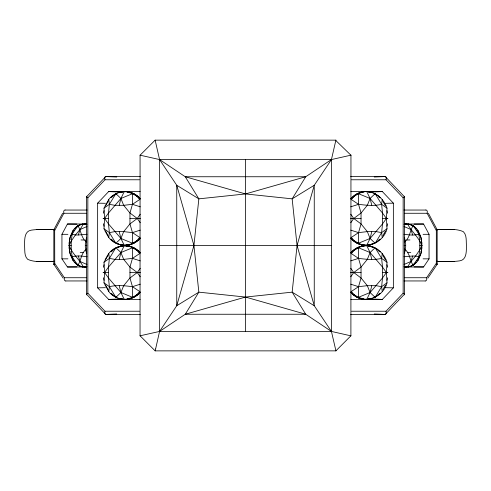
<?xml version="1.0" encoding="UTF-8"?>
<svg xmlns="http://www.w3.org/2000/svg" width="491" height="491" viewBox="0 0 491 491"><rect width="100%" height="100%" fill="white"/><g stroke="black" fill="none" stroke-linecap="round" stroke-linejoin="round"><path stroke-width="0.74" d="M53.832 229.862L53.826 264.17A3.376 0.951 -15.7 0 1 54.74 263.317L54.673 230.574L63.867 213.272L86.244 213.272M86.76 266.981L67.439 266.981L61.94 258.861L61.94 234.305L67.439 224.019L86.76 224.019M86.938 266.576C81.555 268.221 76.191 265.054 73.134 260.703C70.538 250.717 70.538 240.283 73.134 230.297C76.191 225.946 81.555 222.779 86.938 224.424M86.594 237.656C84.857 242.609 84.857 248.391 86.594 253.344M127.108 299.277A26.852 21.923 -90 0 0 140.236 292.004C132.429 301.94 116.306 301.591 108.757 291.531L109.376 286.683L108.499 277.986L108.499 267.079L109.376 258.376L108.757 253.528C116.293 243.468 132.46 243.094 140.223 253.086A26.852 21.923 -90 0 0 125.137 245.678M125.137 245.322A26.852 21.923 -90 0 0 140.236 237.945C132.423 247.881 116.306 247.544 108.757 237.472L109.376 232.624L108.499 223.921L108.499 213.014L109.376 204.317L108.757 199.469C116.293 189.416 132.466 189.035 140.223 199.027A26.852 21.923 -90 0 0 127.108 191.723M108.757 291.531L104 282.822L104.589 272.542L104 262.243L109.376 258.376L114.79 259.377L119.227 259.383L120.915 252.534L124.248 245.678L130.79 246.826L132.625 247.716L132.453 258.376L129.962 267.079L129.962 277.986L132.453 286.683L132.625 297.35L126.574 299.258M126.574 191.742L132.625 193.65L132.453 204.317L129.962 213.014L129.962 223.921L132.453 232.624L132.625 243.284L130.79 244.174L124.248 245.322L120.915 238.466L119.227 231.617L114.79 231.623L109.376 232.624L104 228.757L104.589 218.483L104 208.178L108.757 199.469M364.426 299.258L358.375 297.35L358.547 286.683L361.038 277.986L361.038 267.079L358.547 258.376L358.375 247.716C369.975 241.339 383.52 250.717 387 262.243L386.411 272.517L387 282.822C383.121 298.546 361.223 305.654 350.777 291.973A26.852 21.923 -90 0 0 363.892 299.277M387 228.757L381.624 232.624L376.21 231.623L371.773 231.617L370.085 238.466L366.752 245.322L362.235 244.813L358.375 243.284L358.547 232.624L361.038 223.921L361.038 213.014L358.547 204.317L358.375 193.65C369.975 187.28 383.52 196.652 387 208.178L386.411 218.458L387 228.757C383.115 244.481 361.235 251.619 350.777 237.914A26.852 21.923 -90 0 0 365.863 245.322M382.243 199.469L381.624 204.317L382.501 213.014L382.501 223.921L381.624 232.624L382.243 237.472M382.243 253.528L381.624 258.376L382.501 267.079L382.501 277.986L381.624 286.683L382.243 291.531M404.406 253.344C406.143 248.391 406.143 242.609 404.406 237.656M404.062 224.424C409.445 222.779 414.809 225.946 417.866 230.297C420.462 240.283 420.462 250.717 417.866 260.703C414.809 265.054 409.445 268.221 404.062 266.576M86.441 294.49L86.441 196.517M404.559 196.517L404.559 294.49M69.722 242.689L69.82 241.296L69.403 241.296L69.127 243.383M421.278 248.311L421.18 249.704L421.597 249.704L421.873 247.617M74.08 260.703L73.134 260.703C67.801 251.515 67.801 239.485 73.134 230.297L74.08 230.297M416.92 230.297L417.866 230.297C423.199 239.485 423.199 251.515 417.866 260.703L416.92 260.703M69.403 241.296L69.974 237.27L77.86 225.645L82.752 224.117L82.206 224.117M408.794 266.883L408.248 266.883L413.14 265.355L421.026 253.73L421.597 249.704M103.411 213.217L104.006 210.657M103.411 267.276L104.006 264.723M386.994 226.277L387.589 223.724M386.994 280.343L387.589 277.783M155.647 348.831L159.557 331.462L159.563 159.563L155.138 140.15L155.432 140.34M155.616 348.972L155.395 350.684M104 208.178L109.376 204.317L114.79 205.318L119.227 205.318L120.915 198.468L124.248 191.613M387 282.822L381.624 286.683L376.21 285.682L371.773 285.682L370.085 292.532L366.752 299.387M72.38 234.176L75.387 234.98L78.333 234.98L80.051 229.5L83.427 224.019M418.62 256.824L415.613 256.02L412.667 256.02L410.949 261.5L407.573 266.981M335.905 140.119L331.443 159.538L331.437 331.437L335.942 350.899L335.568 350.66M72.367 231.862L72.92 231.862L71.33 235.361L70.784 235.361M418.633 259.138L418.08 259.138L419.67 255.639L420.216 255.639M155.107 350.875L335.881 350.862L350.899 335.813L350.955 155.15M107.498 201.42L108.038 201.42L105.651 205.797L105.111 205.797M105.111 259.856L107.498 255.48L108.038 255.48L104 262.243M383.502 235.514L382.962 235.514L385.349 231.144L385.889 231.144M383.502 289.58L382.962 289.58L385.349 285.203L385.889 285.203M83.427 266.981C79.413 259.328 72.152 253.798 69.2 245.506L71.207 241.136L75.387 234.98L80.051 229.5L86.932 226.535M407.573 224.019C411.587 231.672 418.848 237.202 421.8 245.494L419.793 249.864L415.613 256.02L410.949 261.5L404.068 264.465M62.615 213.247L53.857 229.714M69.127 247.617L69.974 253.73L77.86 265.355C81.346 260.126 80.978 252.963 86.551 248.992M421.873 243.383L421.026 237.27L413.14 225.645C409.654 230.874 410.022 238.037 404.449 242.008M109.376 204.317L115.87 193.65L116.803 193.65M109.376 258.376L115.87 247.716L120.915 252.534L123.671 259.377L129.962 267.079L137.247 272.517L140.23 276.777M381.624 232.624L375.13 243.284L370.085 238.466L367.329 231.623L361.038 223.921L353.753 218.483L350.77 214.223M374.197 297.35L375.13 297.35L381.624 286.683M107.498 255.48L108.757 253.528M427.864 278.133L437.143 264.342M404.24 266.981L423.561 266.981L429.06 258.861L429.06 234.305L423.561 224.019L404.24 224.019M404.756 213.272L427.133 213.272L436.327 230.574L436.327 263.317L426.636 277.728L404.596 277.728M109.376 232.624L115.87 243.284L120.915 238.466L123.671 231.623L129.962 223.921L137.247 218.483L140.23 214.223M104 282.822L109.376 286.683L115.87 297.35L120.915 292.532L123.671 285.682L129.962 277.986L137.247 272.542L140.23 268.289M350.77 222.711L353.753 218.483L361.038 213.014L367.329 205.318L370.085 198.468L375.13 193.65L381.624 204.317L387 208.178M350.77 276.777L353.753 272.542L361.038 267.079L367.329 259.377L370.085 252.534L375.13 247.716L381.624 258.376L387 262.243M108.493 218.47L103.079 218.464L104.589 218.483L108.499 213.014L120.915 198.468L132.625 193.65L133.558 193.65M108.493 272.53L103.079 272.53L104.589 272.542L108.499 267.079L120.915 252.534L132.625 247.716L133.558 247.716M382.507 218.47L387.921 218.47L386.411 218.458L382.501 223.921L370.085 238.466L358.375 243.284L357.442 243.284M382.507 272.53L387.921 272.536L386.411 272.517L382.501 277.986L370.085 292.532L358.375 297.35L357.442 297.35M104.595 218.47L108.499 223.921L120.915 238.466L132.625 243.284L136.67 240.805L139.739 237.472L132.453 232.624L123.671 231.623L119.227 231.617M104.595 272.53L108.499 277.986L120.915 292.532L132.625 297.35L136.67 294.87L139.739 291.531L132.453 286.683C124.824 285.725 116.944 284.841 109.376 286.683M386.411 218.458L382.501 213.014L370.085 198.468L358.375 193.65L354.33 196.13L351.261 199.469L358.547 204.317C366.176 205.275 374.056 206.159 381.624 204.317M386.411 272.517L382.501 267.079L370.085 252.534L358.375 247.716L354.33 250.195L351.261 253.528L358.547 258.376C366.176 259.334 374.056 260.224 381.624 258.376M78.308 225.946L74.939 228.886L74.386 228.886M412.692 265.054L416.061 262.114L416.613 262.114M86.981 196.326L94.812 188.09M95.205 187.679L104.215 178.196M104.608 177.785L105.78 176.551L140.358 176.551M140.174 299.418L108.646 299.418L97.641 287.843L97.641 203.157L108.646 191.582L140.174 191.582M350.826 299.418L382.354 299.418L393.359 287.843L393.359 203.157L382.354 191.582L350.826 191.582M395.795 303.321L386.785 312.804M396.188 302.91L404.019 294.674M350.642 314.449L385.22 314.449L386.392 313.215M363.886 191.742L357.442 193.65L350.777 199.027A26.852 21.923 -90 0 1 363.892 191.723L364.426 191.742M371.773 259.383L370.085 252.534L366.752 245.678C360.56 245.396 354.827 248.581 350.777 253.086A26.852 21.923 -90 0 1 365.863 245.678M116.263 193.933L110.543 197.701M114.115 248.839L114.655 248.839L111.083 251.76L110.543 251.76M376.885 242.161L376.345 242.161L379.917 239.24L380.457 239.24M374.737 297.067L380.457 293.299M115.87 193.65L120.915 198.468L123.671 205.318L129.962 213.014L137.247 218.458L140.217 218.464L129.962 218.47M137.247 272.542L140.217 272.523L129.962 272.53M353.772 218.47L350.783 218.464L361.038 218.47M375.13 297.35L370.085 292.532L367.329 285.682L361.038 277.986L353.753 272.517L350.783 272.523L361.038 272.53M119.227 205.318L123.671 205.318L132.453 204.317L139.739 199.469L136.67 196.13L132.625 193.65M119.227 259.383L123.671 259.377L132.453 258.376L139.739 253.528L136.67 250.195L132.625 247.716M371.773 231.617L367.329 231.623L358.547 232.624L351.261 237.472L354.33 240.805L358.375 243.284M371.773 285.682L367.329 285.682L358.547 286.683L351.261 291.531L354.33 294.87L358.375 297.35M335.605 140.316L350.899 155.187L350.543 155.395M140.457 335.605L140.174 335.776L159.538 331.443L331.437 331.437L350.979 335.862L350.494 335.574M140.506 155.426L140.07 155.168L140.045 335.85M116.803 247.716L122.842 245.801L122.302 245.801M368.698 245.199L368.158 245.199L374.197 243.284M132.453 232.624L140.248 230.126M350.752 206.815L358.547 204.317M132.453 286.683L140.248 284.185M350.752 260.874L358.547 258.376M122.302 191.742L122.842 191.742L118.086 192.767M368.698 299.258L368.158 299.258L372.915 298.233M350.887 155.187L331.462 159.557L159.563 159.563L140.101 155.187L155.138 140.15L335.862 140.15M72.38 256.824C77.093 255.246 82.187 256.179 87.005 256.732M418.62 234.176C413.907 235.754 408.813 234.821 403.995 234.268M85.041 266.883L86.52 266.576M404.48 224.424L405.959 224.117M87.005 234.268L78.333 234.98M403.995 256.732L412.667 256.02M54.157 261.206L52.684 261.384L53.875 261.384C45.203 261.114 35.831 263.004 27.674 259.334C23.979 255.829 25.004 250.066 24.55 245.5C24.728 240.038 23.973 231.286 31.277 230.15C38.752 229.064 46.35 229.444 53.875 229.616M369.373 192.159L382.354 191.582M121.627 298.841L108.646 299.418M374.259 177.018L385.22 176.551L386.392 177.785M116.741 313.976L105.78 314.449L104.608 313.215M385.582 203.317L393.359 203.157M105.418 287.683L97.641 287.843M36.389 229.616L54.513 229.389M437.125 229.616C445.797 229.886 455.169 227.996 463.326 231.666C467.021 235.171 465.996 240.934 466.45 245.5C466.272 250.962 467.027 259.714 459.723 260.85C452.248 261.936 444.65 261.556 437.125 261.384L438.316 261.384L436.843 261.206M439.42 229.573L454.611 229.616M69.2 245.494L68.863 245.5L71.201 245.5M421.8 245.506L422.137 245.5L419.799 245.5M36.389 261.384L51.58 261.427M436.487 261.611L454.611 261.384M414.165 224.105L423.561 224.019M76.835 266.895L67.439 266.981M423.07 234.33L429.06 234.305M67.93 258.837L61.94 258.861M350.642 176.551L385.22 176.551M139.438 179.774L104.976 179.774L87.846 197.793L87.846 293.207L104.976 311.226L139.438 311.226M351.562 179.774L386.024 179.774L403.154 197.793L403.154 293.207L386.024 311.226L351.562 311.226M368.698 191.742L368.158 191.742L372.915 192.767M120.24 192.128L120.645 192.128M128.765 192.128L129.176 192.128M361.824 192.128L362.235 192.128M370.355 192.128L370.76 192.128M130.79 192.767L131.33 192.767M359.67 192.767L360.21 192.767M357.442 193.65L358.375 193.65M374.197 193.65L375.13 193.65M114.115 194.78L114.655 194.78M134.761 194.78L135.301 194.78M355.699 194.78L356.239 194.78M374.737 193.933L376.885 194.78M112.335 196.13L112.74 196.13M136.67 196.13L137.081 196.13M353.919 196.13L354.33 196.13M376.345 194.78L378.665 196.13M138.339 197.701L138.879 197.701M352.121 197.701L352.661 197.701M380.457 197.701L379.917 197.701L378.26 196.13M383.502 201.42L382.962 201.42L385.349 205.797L385.889 205.797M106.283 203.538L106.688 203.538M384.312 203.538L384.717 203.538M65.174 210.05L87.036 210.05M403.964 210.05L425.826 210.05M408.794 224.117L408.248 224.117L413.14 225.645M80.855 224.424L81.273 224.424M409.727 224.424L410.145 224.424M79.401 224.939L79.953 224.939M411.047 224.939L411.599 224.939M76.762 226.547L77.314 226.547M412.692 225.946L414.238 226.547M75.602 227.628L76.019 227.628M413.686 226.547L415.398 227.628M416.613 228.886L416.061 228.886L414.981 227.628M436.487 229.389L446.258 229.389M105.111 231.144L105.651 231.144L108.038 235.514L107.498 235.514L104 228.757M418.633 231.862L418.08 231.862L419.67 235.361L420.216 235.361M106.283 233.403L106.688 233.403M384.312 233.403L384.717 233.403M71.582 233.556L71.999 233.556M419.001 233.556L419.418 233.556M69.685 239.252L70.238 239.252M110.543 239.24L111.083 239.24L114.655 242.161L114.115 242.161M138.339 239.24L138.879 239.24M352.121 239.24L352.661 239.24M420.762 239.252L421.315 239.252M112.335 240.805L112.74 240.805M136.67 240.805L137.081 240.805M353.919 240.805L354.33 240.805M378.26 240.805L378.665 240.805M421.597 241.296L421.18 241.296L421.278 242.689M134.761 242.161L135.301 242.161M355.699 242.161L356.239 242.161M132.625 243.284L133.558 243.284M118.086 244.174L122.842 245.199L122.302 245.199M130.79 244.174L131.33 244.174M359.67 244.174L360.21 244.174M372.374 244.174L372.915 244.174M120.24 244.813L120.645 244.813M128.765 244.813L129.176 244.813M361.824 244.813L362.235 244.813M370.355 244.813L370.76 244.813M126.574 245.199L127.114 245.199M363.886 245.199L364.426 245.199M85.471 245.5L86.821 245.5M159.563 245.5L331.437 245.5M404.179 245.5L405.529 245.5M126.574 245.801L127.114 245.801M363.886 245.801L364.426 245.801M368.698 245.801L368.158 245.801L374.197 247.716M120.24 246.187L120.645 246.187M128.765 246.187L129.176 246.187M361.824 246.187L362.235 246.187M370.355 246.187L370.76 246.187M118.086 246.826L118.626 246.826M130.79 246.826L131.33 246.826M359.67 246.826L360.21 246.826M372.374 246.826L372.915 246.826M357.442 247.716L358.375 247.716M134.761 248.839L135.301 248.839M355.699 248.839L356.239 248.839M376.885 248.839L376.345 248.839L379.917 251.76L380.457 251.76M69.403 249.704L69.82 249.704L69.722 248.311M112.335 250.195L112.74 250.195M136.67 250.195L137.081 250.195M353.919 250.195L354.33 250.195M378.26 250.195L378.665 250.195M69.685 251.748L70.238 251.748M138.339 251.76L138.879 251.76M352.121 251.76L352.661 251.76M420.762 251.748L421.315 251.748M383.502 255.48L382.962 255.48L385.349 259.856L385.889 259.856M70.784 255.639L71.33 255.639L72.92 259.138L72.367 259.138M71.582 257.444L71.999 257.444M419.001 257.444L419.418 257.444M106.283 257.597L106.688 257.597M384.312 257.597L384.717 257.597M44.742 261.611L54.513 261.611M74.386 262.114L74.939 262.114L78.308 265.054M75.602 263.372L76.019 263.372M414.981 263.372L415.398 263.372M76.762 264.453L77.314 264.453M413.686 264.453L414.238 264.453M77.86 265.355L82.752 266.883L82.206 266.883M79.401 266.061L79.953 266.061M411.047 266.061L411.599 266.061M80.855 266.576L81.273 266.576M409.727 266.576L410.145 266.576M86.404 277.728L64.364 277.728L54.673 263.317M65.825 280.95L86.938 280.95M404.062 280.95L425.175 280.95M105.111 285.203L105.651 285.203L108.038 289.58L107.498 289.58M106.283 287.462L106.688 287.462M384.312 287.462L384.717 287.462M110.543 293.299L116.263 297.067M138.339 293.299L138.879 293.299M352.121 293.299L352.661 293.299M112.335 294.87L112.74 294.87M136.67 294.87L137.081 294.87M353.919 294.87L354.33 294.87M378.26 294.87L378.665 294.87M114.115 296.22L114.655 296.22M134.761 296.22L135.301 296.22M355.699 296.22L356.239 296.22M376.345 296.22L376.885 296.22M115.87 297.35L116.803 297.35M132.625 297.35L133.558 297.35M118.086 298.233L122.842 299.258L122.302 299.258M130.79 298.233L131.33 298.233M359.67 298.233L360.21 298.233M120.24 298.872L120.645 298.872M128.765 298.872L129.176 298.872M361.824 298.872L362.235 298.872M370.355 298.872L370.76 298.872M105.78 314.449L140.358 314.449M67.439 224.019L76.835 224.105M61.94 234.305L67.93 234.33M429.06 258.861L423.07 258.837M423.561 266.981L414.165 266.895M108.646 191.582L121.627 192.159M382.354 299.418L369.373 298.841M97.641 203.157L105.418 203.317M393.359 287.843L385.582 287.683M105.78 176.551L116.741 177.018M385.22 314.449L374.259 313.976M44.742 229.389L51.58 229.573M439.42 261.427L446.258 261.611M404.48 266.576L405.959 266.883M85.041 224.117L86.52 224.424M350.752 230.126L358.547 232.624M132.453 204.317L140.248 206.815M350.752 284.185L358.547 286.683M132.453 258.376L140.248 260.874M404.068 226.535L410.949 229.5L412.667 234.98M86.932 264.465L80.051 261.5L78.333 256.02M116.803 243.284L118.626 244.174M137.228 218.47L140.23 222.711M404.449 248.992C410.022 252.963 409.654 260.126 413.14 265.355M86.551 242.008C80.978 238.037 81.346 230.874 77.86 225.645M140.101 335.813L155.138 350.85M404.019 196.326L396.188 188.09M86.981 294.674L94.812 302.91M386.785 178.196L395.795 187.679M95.205 303.321L104.215 312.804M350.77 268.289L353.753 272.517M53.857 264.342L63.136 278.133M107.498 235.514L108.757 237.472M437.143 229.714L428.385 213.247M366.752 191.613L370.085 198.468L371.773 205.318M124.248 299.387L120.915 292.532L119.227 285.682M386.994 210.657L387.589 213.217M386.994 264.723L387.589 267.276M103.411 223.724L104.006 226.277M103.411 277.783L104.006 280.343M437.168 229.862L437.174 264.17A3.376 0.951 15.7 0 0 436.26 263.317M245.5 159.563L245.5 331.437M127.353 191.723A26.852 21.923 -90 0 1 140.058 198.524M140.058 238.417A26.852 21.923 -90 0 1 125.383 245.322M123.413 245.218A26.852 21.923 -90 0 1 119.35 244.285M119.35 192.65A26.852 21.923 -90 0 1 122.738 191.809M123.167 245.218A26.852 21.923 -90 0 1 117.067 243.438M112.212 240.16A26.852 21.923 -90 0 1 111.322 239.32M111.764 197.192A26.852 21.923 -90 0 1 112.672 196.375M115.723 194.215A26.852 21.923 -90 0 1 117.067 193.503M119.104 192.65A26.852 21.923 -90 0 1 122.492 191.809M125.383 245.678A26.852 21.923 -90 0 1 140.058 252.583M140.058 292.476A26.852 21.923 -90 0 1 127.353 299.277M122.738 299.191A26.852 21.923 -90 0 1 119.35 298.35M119.35 246.715A26.852 21.923 -90 0 1 123.413 245.782M122.492 299.191A26.852 21.923 -90 0 1 119.104 298.35M117.067 297.497A26.852 21.923 -90 0 1 115.723 296.785M112.672 294.625A26.852 21.923 -90 0 1 111.764 293.808M111.322 251.68A26.852 21.923 -90 0 1 112.212 250.84M117.067 247.562A26.852 21.923 -90 0 1 123.167 245.782M85.882 266.895A21.481 14.564 -90 0 1 84.575 266.981M84.575 224.019A21.481 14.564 -90 0 1 85.882 224.105M84.391 224.019A21.481 14.564 90 0 1 85.698 224.105M85.698 266.895A21.481 14.564 90 0 1 84.391 266.981M406.425 266.981A21.481 14.564 -90 0 1 405.118 266.895M405.118 224.105A21.481 14.564 -90 0 1 406.425 224.019M406.609 266.981A21.481 14.564 -90 0 1 405.302 266.895M405.302 224.105A21.481 14.564 -90 0 1 406.609 224.019M368.262 191.809A26.852 21.923 -90 0 1 371.65 192.65M371.65 244.285A26.852 21.923 -90 0 1 367.587 245.218M365.617 245.322A26.852 21.923 -90 0 1 350.942 238.417M350.942 198.524A26.852 21.923 -90 0 1 363.647 191.723M368.508 191.809A26.852 21.923 -90 0 1 371.896 192.65M373.933 193.503A26.852 21.923 -90 0 1 375.277 194.215M378.328 196.375A26.852 21.923 -90 0 1 379.236 197.192M379.678 239.32A26.852 21.923 -90 0 1 378.788 240.16M373.933 243.438A26.852 21.923 -90 0 1 367.833 245.218M367.587 245.782A26.852 21.923 -90 0 1 371.65 246.715M371.65 298.35A26.852 21.923 -90 0 1 368.262 299.191M363.647 299.277A26.852 21.923 -90 0 1 350.942 292.476M350.942 252.583A26.852 21.923 -90 0 1 365.617 245.678M367.833 245.782A26.852 21.923 -90 0 1 373.933 247.562M378.788 250.84A26.852 21.923 -90 0 1 379.678 251.68M379.236 293.808A26.852 21.923 -90 0 1 378.328 294.625M375.277 296.785A26.852 21.923 -90 0 1 373.933 297.497M371.896 298.35A26.852 21.923 -90 0 1 368.508 299.191M81.04 239.939A471.833 90.565 10.5 0 1 84.047 240.007M83.231 252.472A464.596 104.957 -12.4 0 1 80.223 252.552M65.782 281.036A3.382 2.295 -58.2 0 1 64.431 277.728M63.953 213.266A3.443 2.277 54.1 0 1 65.107 209.939M54.691 264.68A3.376 0.951 -15.7 0 1 53.912 264.434M54.722 230.574A3.327 0.804 13.2 0 1 53.875 229.966M53.942 229.616A3.327 0.804 13.2 0 1 54.71 229.438M105.006 179.767A3.345 1.755 65.7 0 1 105.755 176.478M87.895 197.793A3.406 0.792 20.7 0 1 86.447 196.695M86.576 196.351A3.406 0.792 20.7 0 1 86.901 196.283M86.655 294.839A3.406 0.89 -24.1 0 1 86.496 294.686M86.625 294.25A3.406 0.89 -24.1 0 1 87.889 293.207M105.743 314.559A3.345 1.786 -70.7 0 1 105.006 311.226M385.245 176.478A3.345 1.755 -65.7 0 1 385.994 179.767M404.553 196.695A3.406 0.792 -20.7 0 1 403.111 197.793M404.099 196.283A3.406 0.792 -20.7 0 1 404.424 196.351M404.504 294.686A3.406 0.89 24.1 0 1 404.345 294.839M403.111 293.207A3.406 0.89 24.1 0 1 404.375 294.25M385.994 311.226A3.345 1.786 70.7 0 1 385.257 314.559M406.953 240.007A471.833 90.565 -10.5 0 1 409.96 239.939M410.777 252.552A464.596 104.957 12.4 0 1 407.769 252.472M426.569 277.728A3.382 2.295 58.2 0 1 425.218 281.036M425.893 209.939A3.443 2.277 -54.1 0 1 427.047 213.266M437.088 264.434A3.376 0.951 15.7 0 1 436.309 264.68M437.125 229.966A3.327 0.804 -13.2 0 1 436.278 230.574M436.29 229.438A3.327 0.804 -13.2 0 1 437.058 229.616M198.843 198.843L193.939 245.5L176.748 305.727L159.563 331.437L185.273 314.252L245.5 297.061L292.157 292.157L314.252 305.727L331.437 331.437L305.727 314.252L245.5 297.061L198.843 292.157L176.748 305.727L176.748 185.273L159.563 159.563L185.273 176.748L245.5 193.939L292.157 198.843L314.252 185.273L331.437 159.563L305.727 176.748L245.5 193.939L198.843 198.843L176.748 185.273L193.939 245.5L198.843 292.157L185.273 314.252L305.727 314.252L292.157 292.157L297.061 245.5L314.252 185.273L314.252 305.727L297.061 245.5L292.157 198.843L305.727 176.748L185.273 176.748L198.843 198.843"/></g></svg>
